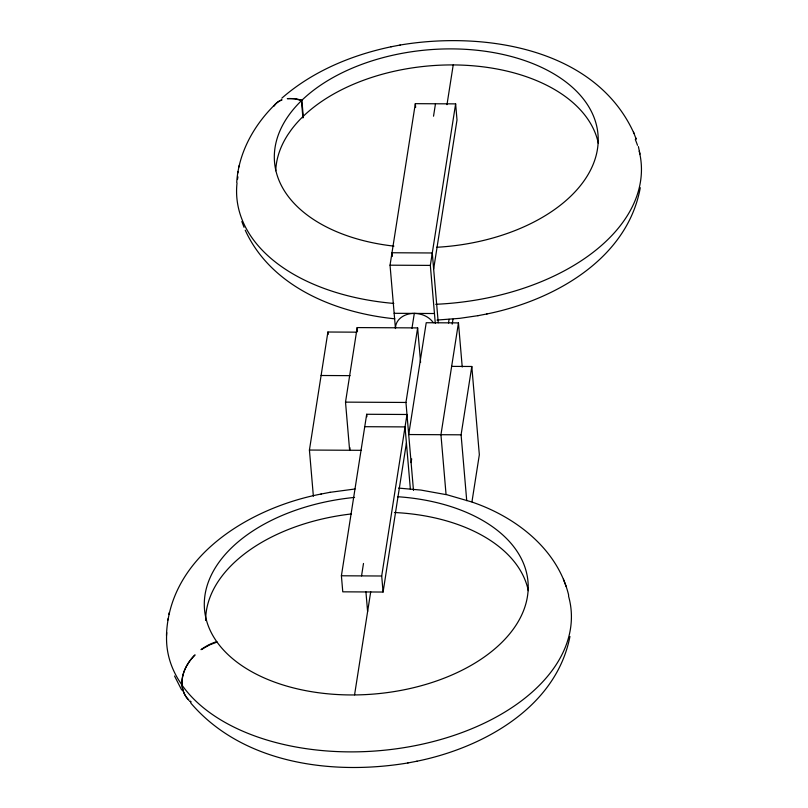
<?xml version="1.0" encoding="UTF-8"?>
<svg xmlns="http://www.w3.org/2000/svg" width="808" height="808" viewBox="0 0 808 808"><rect width="100%" height="100%" fill="white"/><g stroke="black" fill="none" stroke-linecap="round" stroke-linejoin="round"><path stroke-width="1.21" d="M166.468 635.583C168.953 555.803 250.864 507.444 321.22 494.011M236.734 182.234C238.683 151.884 254.682 123.897 276.397 103.192A40.582 25.846 45.8 0 1 281.911 99.889L282.022 99.778A40.592 26.311 44.3 0 0 273.841 106.07A40.582 25.846 45.8 0 1 274.639 105.03L275.488 104.07M313.373 496.203L309.424 450.046L327.907 332.017L356.873 332.169M350.016 447.773L349.622 450.258L345.511 402.131L357.186 327.583L417.635 327.907L420.594 362.459M341.4 575.781L366.691 414.272L406.99 414.484L381.699 576.003L383.073 592.042L342.774 591.83L341.4 575.781L381.699 576.003M395.415 328.109L390.042 265.186L415.332 103.666L455.631 103.878L457.005 119.927L433.654 269.014M361.55 575.892L363.489 563.469M433.532 116.201L435.482 103.778M354.571 694.84L370.721 591.719M411.969 328.321L414.302 313.413M446.986 104.687L453.217 64.933M413.484 490.456L405.959 402.455L417.635 327.907M435.3 323.392L430.341 265.398L455.631 103.878M383.073 592.042L406.414 442.956M411.1 462.61L411.686 458.883M448.501 323.018L449.086 319.291M452.207 324.149L452.985 319.18M451.642 366.377L471.801 366.489L461.095 434.815L408.707 434.542L426.22 322.725L458.459 322.897L440.946 434.714L446.046 494.355M471.943 501.93L479.336 454.712L471.801 366.489M237.754 173.033L238.057 171.498M238.946 166.963L239.249 165.438M167.721 620.302L168.013 618.766M168.912 614.231L169.205 612.706M640.279 187.698C627.19 259.772 552.914 300.667 486.78 313.989M569.943 636.502C556.025 707.768 482.406 747.966 416.736 761.257M301.445 100.667L301.879 100.232L295.274 98.637L287.294 98.657A40.582 25.846 45.8 0 1 301.445 100.667L302.919 117.948M281.841 98.152C312.635 71.266 351.551 55.085 391.264 46.743M399.94 45.076C482.81 31.017 595.385 47.621 634.007 133.421M437.017 320.059L459.813 318.332L478.104 315.655M329.896 492.345L355.015 488.991M190.829 703.091C243.087 764.136 332.886 775.508 408.06 762.924M390.961 46.803L400.162 45.026M477.871 315.696L487.083 313.928M320.917 494.072L330.129 492.304M407.838 762.974L417.039 761.197M390.042 265.186L430.341 265.398M394.153 313.302L434.451 313.524M321.099 375.498L350.066 375.649M345.511 402.131L405.959 402.455M364.741 426.695L405.04 426.907L410.373 489.204M309.424 450.046L361.055 450.319M398.576 488.093L420.978 490.082L446.763 494.749M394.789 318.806C336.158 312.959 271.094 287.012 245.228 230.169M447.491 494.91L471.731 501.96M472.619 502.273C515.817 517.1 557.631 549.076 568.711 595.375M189.92 701.132L191.092 702.101A40.592 30.593 -33.3 0 1 189.91 701.122M181.659 689.981L174.548 676.023M635.633 137.744L636.199 139.208L633.452 131.977M566.155 586.477L563.418 579.245M241.844 221.523L244.036 227.311M638.381 146.581L639.986 154.065M458.459 322.897L462.226 367.004M461.095 434.815L466.731 500.677M438.249 322.745L432.28 252.975L391.981 252.752L392.304 256.5M415.332 103.666L415.645 107.373M366.691 414.272L366.903 416.736M357.186 327.583L357.5 331.29M365.923 591.85L367.61 611.595M327.907 332.017L328.119 334.451M301.879 100.232L303.354 117.503M395.476 328.563A20.291 15.928 8.9 0 1 410.393 313.696A20.291 15.928 8.9 0 1 433.3 322.695M639.209 151.217A202.909 123.483 -4.9 0 1 435.684 304.293M393.829 303.434A202.909 123.483 -4.9 0 1 237.027 182.951M237.522 179.285A202.909 123.483 -4.9 0 1 237.936 176.851M635.3 139.521A202.909 123.483 -4.9 0 1 637.492 145.329M393.93 246.127A162.327 98.788 -4.9 0 1 312.343 91.203A162.327 98.788 -4.9 0 1 583.033 98.525A162.327 98.788 -4.9 0 1 436.593 247.278M275.74 170.781A162.327 98.788 -4.9 0 1 287.911 134.643L291.112 130.027A162.327 98.788 -4.9 0 1 463.065 65.165A162.327 98.788 -4.9 0 1 598.344 143.39M397.526 496.718A162.327 98.788 -4.9 0 1 497.173 646.794A162.327 98.788 -4.9 0 1 224.644 651.218A162.327 98.788 -4.9 0 1 354.581 497.415M568.539 596.122A202.909 123.483 -4.9 0 1 425.261 743.501A202.909 123.483 -4.9 0 1 182.103 685.255L178.507 679.78A202.909 123.483 -4.9 0 1 166.761 632.654M205.656 620.483A162.327 98.788 -4.9 0 1 351.43 513.938M394.425 512.504A162.327 98.788 -4.9 0 1 528.301 590.658M187.82 663.873L186.87 665.489A40.582 30.33 -35.3 0 0 188.83 700.112A40.592 30.593 -33.3 0 1 195.082 654.945L195.011 654.823A40.582 30.33 -35.3 0 0 188.84 662.287L187.82 663.873M202.788 648.733L201.01 649.652A40.582 30.33 -35.3 0 1 216.736 641.643L217.019 642.087L209.737 644.835L202.788 648.733"/></g></svg>
